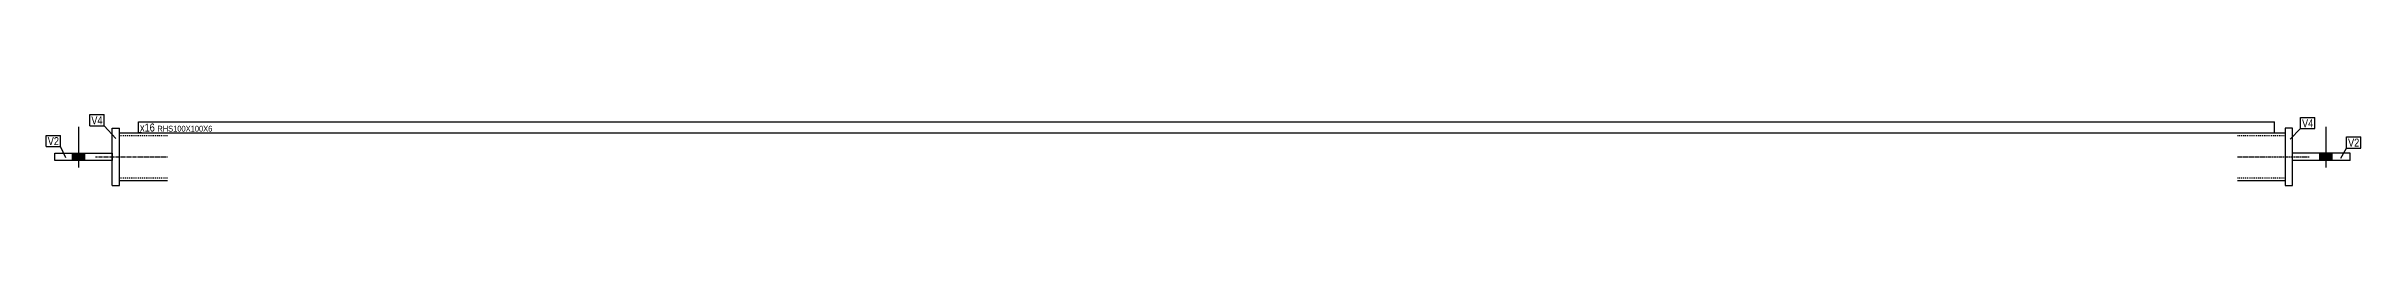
# Model space of a CAD drawing. Header units: millimetres. Extents: x 12 to 15424, y 12 to 382.
# Drawn here: x 12 to 4843, y 12 to 161 of the extents above; entities that cross this region are included whole.
import ezdxf

# ---------------------------------------------------------------- set-up
doc = ezdxf.new("R2010")
doc.units = ezdxf.units.MM
doc.linetypes.add('DXK_LINE_DOT2', pattern=[3.9198, 1.9599, -1.9599])
doc.linetypes.add('DXK_LINE_DOT3', pattern=[5.9187, 2.979, -0.9799, 0.9799, -0.9799])
doc.layers.add('STÅL', color=7, linetype='Continuous')
doc.layers.add('TEKST', color=7, linetype='Continuous')
doc.styles.add('Arial Narrow', font='ARIALN.TTF', dxfattribs={"height": 0.2})

msp = doc.modelspace()

# ---------------------------------------------------------------- hatches: boundary and pattern name
at = {"layer": 'STÅL', "linetype": 'Continuous'}
for points in [[(66.8, 64.5), (92.8, 64.5), (92.8, 79.5), (66.8, 79.5)], [(66.8, 64.5), (92.8, 64.5), (92.8, 79.5), (66.8, 79.5)], [(4783.6, 79.5), (4757.6, 79.5), (4757.6, 64.5), (4783.6, 64.5)], [(4783.6, 79.5), (4757.6, 79.5), (4757.6, 64.5), (4783.6, 64.5)]]:
    msp.add_hatch(color=96, dxfattribs=at).paths.add_polyline_path(points)

# ---------------------------------------------------------------- linework, layer by layer
at = {"layer": 'STÅL', "color": 96, "linetype": 'Continuous'}
for p, q in [((79.8, 49.5), (79.8, 134.5)), ((79.8, 49.5), (79.8, 134.5)), ((4770.6, 49.5), (4770.6, 134.5)), ((4770.6, 49.5), (4770.6, 134.5)), ((66.8, 64.5), (66.8, 79.5)), ((66.8, 64.5), (66.8, 79.5)), ((92.8, 64.5), (92.8, 79.5)), ((92.8, 64.5), (92.8, 79.5)), ((4757.6, 64.5), (4757.6, 79.5)), ((4757.6, 64.5), (4757.6, 79.5)), ((4783.6, 64.5), (4783.6, 79.5)), ((4783.6, 64.5), (4783.6, 79.5))]:
    msp.add_line(p, q, dxfattribs=at)
at = {"layer": 'STÅL', "color": 2, "linetype": 'Continuous'}
for p, q in [((149.8, 12), (149.8, 132)), ((149.8, 132), (164.8, 132)), ((164.8, 12), (164.8, 132)), ((164.8, 122), (264.8, 122)), ((4585.6, 122), (4685.6, 122)), ((4700.6, 132), (4685.6, 132)), ((4685.6, 132), (4685.6, 12)), ((4700.6, 12), (4700.6, 132)), ((29.8, 64.5), (29.8, 79.5)), ((29.8, 79.5), (149.8, 79.5)), ((149.8, 64.5), (29.8, 64.5)), ((149.8, 79.5), (149.8, 64.5)), ((4820.6, 79.5), (4700.6, 79.5)), ((4700.6, 64.5), (4700.6, 79.5)), ((4820.6, 64.5), (4700.6, 64.5)), ((4820.6, 64.5), (4820.6, 79.5)), ((149.8, 12), (164.8, 12)), ((264.8, 22), (164.8, 22)), ((4685.6, 22), (4585.6, 22)), ((4685.6, 12), (4700.6, 12))]:
    msp.add_line(p, q, dxfattribs=at)
at = {"layer": 'STÅL', "color": 7, "linetype": 'DXK_LINE_DOT2'}
for p, q in [((164.8, 22), (164.8, 122)), ((264.8, 116), (164.8, 116)), ((4685.6, 116), (4585.6, 116)), ((4685.6, 122), (4685.6, 22)), ((164.8, 28), (264.8, 28)), ((4585.6, 28), (4685.6, 28))]:
    msp.add_line(p, q, dxfattribs=at)
at = {"layer": 'STÅL', "color": 7, "linetype": 'DXK_LINE_DOT3'}
for p, q in [((114.8, 72), (264.8, 72)), ((4585.6, 72), (4735.6, 72))]:
    msp.add_line(p, q, dxfattribs=at)

# ---------------------------------------------------------------- next in the draw order: wipeouts: each hides what was drawn before it
at = {"color": 0}
for points in [[(129.5, 140.1), (129.5, 157.6), (106, 157.6), (106, 140.1)], [(4743.9, 134), (4743.9, 151.5), (4720.5, 151.5), (4720.5, 134)], [(38.4, 96.5), (38.4, 114), (15, 114), (15, 96.5)], [(238.5, 125), (238.5, 142.5), (207.6, 142.5), (207.6, 125)], [(4840, 93.4), (4840, 110.9), (4816.5, 110.9), (4816.5, 93.4)]]:
    msp.add_wipeout(points, dxfattribs=at).dxf.layer = 'TEKST'

# ---------------------------------------------------------------- next in the draw order: wipeouts: each hides what was drawn before it
for points in [[(129.5, 140.1), (129.5, 157.6), (106, 157.6), (106, 140.1)], [(4743.9, 134), (4743.9, 151.5), (4720.5, 151.5), (4720.5, 134)], [(38.4, 96.5), (38.4, 114), (15, 114), (15, 96.5)], [(238.5, 125), (238.5, 142.5), (207.6, 142.5), (207.6, 125)], [(4840, 93.4), (4840, 110.9), (4816.5, 110.9), (4816.5, 93.4)]]:
    msp.add_wipeout(points, dxfattribs=at).dxf.layer = 'TEKST'

# ---------------------------------------------------------------- next in the draw order: linework, layer by layer
at = {"layer": 'TEKST', "color": 7, "linetype": 'Continuous'}
for p, q in [((103, 160.6), (132.5, 160.6)), ((103, 137.1), (103, 160.6)), ((132.5, 137.1), (132.5, 160.6)), ((204.6, 122), (204.6, 145.5)), ((4717.5, 154.5), (4746.9, 154.5)), ((4717.5, 131), (4717.5, 154.5)), ((4746.9, 131), (4746.9, 154.5)), ((12, 117), (41.4, 117)), ((12, 93.5), (12, 117)), ((41.4, 93.5), (41.4, 117)), ((103, 137.1), (132.5, 137.1)), ((157.2, 110.2), (132.5, 137.1)), ((211, 122), (204.6, 122)), ((4696, 108.7), (4717.5, 131)), ((4717.5, 131), (4746.9, 131)), ((4813.5, 113.9), (4843, 113.9)), ((4813.5, 90.4), (4813.5, 113.9)), ((4843, 90.4), (4843, 113.9)), ((12, 93.5), (41.4, 93.5)), ((53.1, 69.6), (41.4, 93.5)), ((4801.6, 69.1), (4813.5, 90.4)), ((4813.5, 90.4), (4843, 90.4))]:
    msp.add_line(p, q, dxfattribs=at)

# ---------------------------------------------------------------- next in the draw order: texts
at = {"layer": 'TEKST', "color": 3, "style": 'Arial Narrow'}
for s, p in [('V4', (106, 140.1)), ('V4', (4720.5, 134)), ('V2', (15, 96.5)), ('V2', (4816.5, 93.4))]:
    msp.add_text(s, height=16.7, dxfattribs=at).set_placement(p)

# ---------------------------------------------------------------- next in the draw order: wipeouts: each hides what was drawn before it
at = {"color": 0}
msp.add_wipeout([(4660, 125), (4660, 137.5), (243.8, 137.5), (243.8, 125)], dxfattribs=at).dxf.layer = 'TEKST'

# ---------------------------------------------------------------- next in the draw order: wipeouts: each hides what was drawn before it
msp.add_wipeout([(4660, 125), (4660, 137.5), (243.8, 137.5), (243.8, 125)], dxfattribs=at).dxf.layer = 'TEKST'

# ---------------------------------------------------------------- next in the draw order: linework, layer by layer
at = {"layer": 'TEKST', "color": 7, "linetype": 'Continuous'}
for p, q in [((204.6, 145.5), (4663, 145.5)), ((4663, 122), (4663, 145.5)), ((204.6, 122), (4663, 122))]:
    msp.add_line(p, q, dxfattribs=at)

# ---------------------------------------------------------------- next in the draw order: texts
at = {"layer": 'TEKST', "color": 3, "style": 'Arial Narrow'}
for s, height, p in [('x16', 16.7, (207.6, 125)), ('RHS100X100X6', 11.93, (243.8, 125))]:
    msp.add_text(s, height=height, dxfattribs=at).set_placement(p)

doc.saveas('drawing.dxf')
